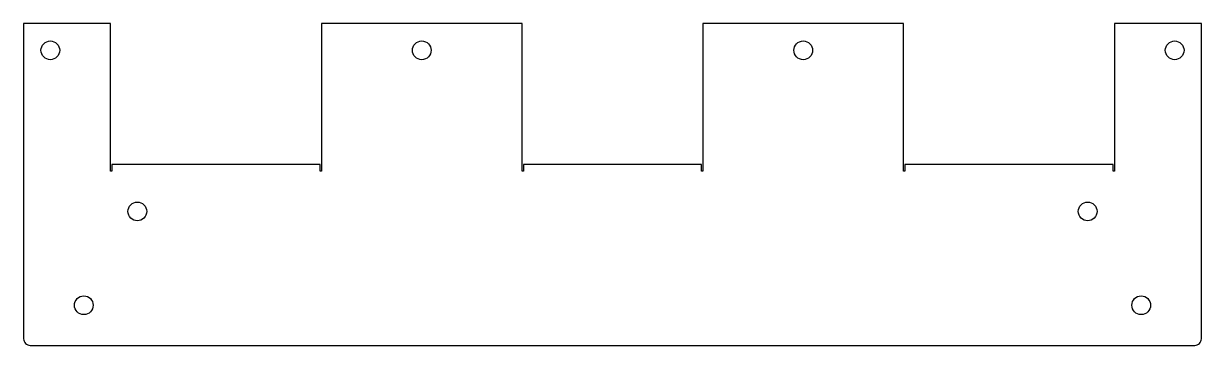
# Model space of a CAD drawing. Header units: millimetres. Extents: x 0 to 880, y 0 to 240.
import ezdxf

# ---------------------------------------------------------------- set-up
doc = ezdxf.new("R2010")
doc.units = ezdxf.units.MM
doc.layers.add('CUT_INNER', color=1, linetype='Continuous')
doc.layers.add('CUT_OUTER', color=7, linetype='Continuous')

msp = doc.modelspace()

# ---------------------------------------------------------------- linework, layer by layer
at = {"layer": 'CUT_INNER'}
for centre in [(20, 220.48296), (297.5, 220.48296), (582.5, 220.48296), (860, 220.48296), (85, 100.12898), (795, 100.12898), (45, 30), (835, 30)]:
    msp.add_circle(centre, 7, dxfattribs=at)
at = {"layer": 'CUT_OUTER'}
msp.add_lwpolyline([(0, 5, 0.414214), (5, 0), (875, 0, 0.414214), (880, 5), (880, 240.48296), (815, 240.48296), (815, 130.12898), (814, 130.12898), (814, 135.12898), (658.5, 135.12898), (658.5, 130.12898), (657.5, 130.12898), (657.5, 240.48296), (507.5, 240.48296), (507.5, 130.12898), (506.5, 130.12898), (506.5, 135.12898), (373.5, 135.12898), (373.5, 130.12898), (372.5, 130.12898), (372.5, 240.48296), (222.5, 240.48296), (222.5, 130.12898), (221.5, 130.12898), (221.5, 135.12898), (66, 135.12898), (66, 130.12898), (65, 130.12898), (65, 240.48296), (0, 240.48296)], format="xyb", close=True, dxfattribs=at)

doc.saveas('drawing.dxf')
